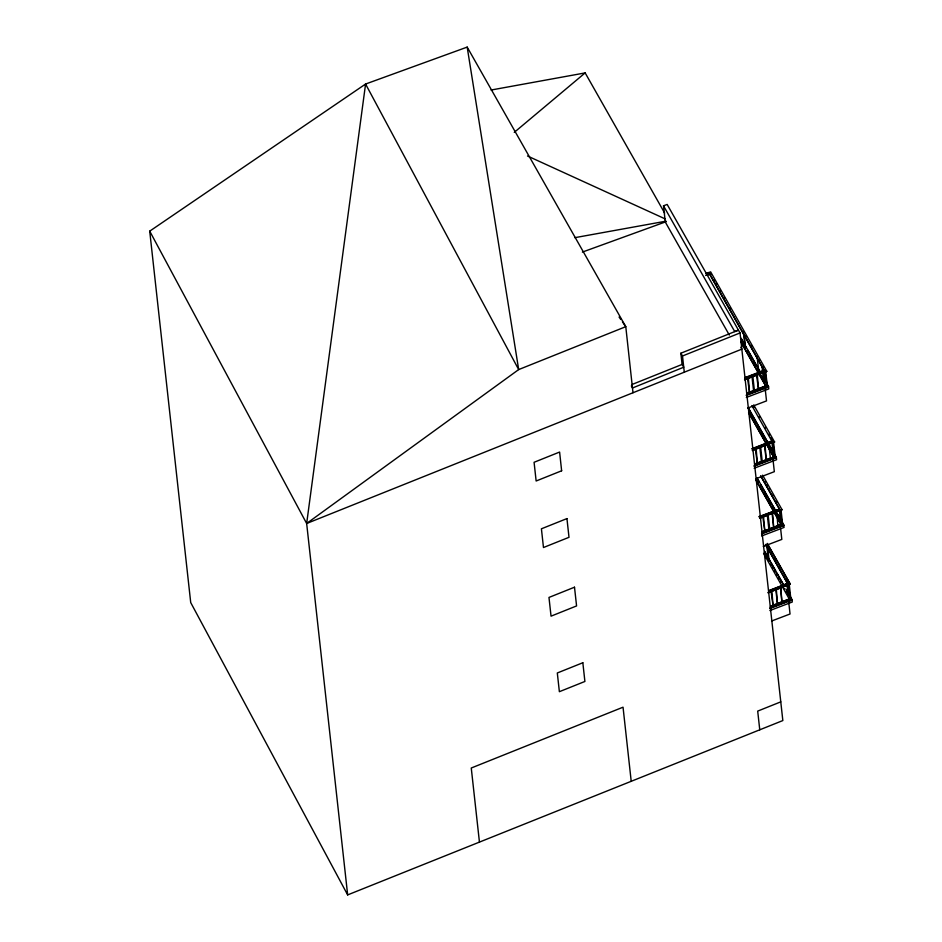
<?xml version="1.0" encoding="UTF-8"?>
<svg xmlns="http://www.w3.org/2000/svg" width="942" height="942" viewBox="0 0 942 942"><rect width="100%" height="100%" fill="white"/><g stroke="black" fill="none" stroke-linecap="round" stroke-linejoin="round"><path stroke-width="1.41" d="M748.313 377.612L749.608 393.261L747.477 377.777M753.671 391.425L754.471 391.189L753.671 391.425L751.952 376.07M754.471 391.271L752.788 375.905M757.274 374.198L758.569 389.847L756.438 374.363M762.62 388.01L763.432 387.857L762.643 387.763M756.12 448.392L757.427 464.041L755.296 448.557M761.454 462.133L762.29 461.969L761.454 462.133L759.77 446.849M762.29 462.051L760.606 446.685M765.081 444.977L766.282 460.638L764.433 444.86M765.94 460.426L766.764 460.261M762.773 516.287L764.904 531.759L763.456 515.945M764.457 531.571L765.293 531.406M770.45 458.577L771.239 458.636L770.438 458.754L768.884 444.824M768.955 529.934L769.767 529.698L768.955 529.934L767.247 514.579M769.767 529.769L768.083 514.414M772.558 512.707L773.759 528.356L772.004 512.542M773.417 528.156L774.242 527.991M778.681 526.401L777.892 526.413L776.703 510.8M777.032 511.07L776.232 511.235M778.681 526.437L777.927 526.295M771.839 590.705L773.135 606.342L771.003 590.87M776.314 588.997L777.503 604.646L775.761 588.832M777.174 604.446L777.998 604.281M780.788 587.29L781.99 602.939L780.459 587.078M781.648 602.739L782.484 602.574M729.32 335.069L665.288 222.029L663.509 205.827L667.16 204.438L740.047 332.938L782.837 720.559L347.657 894.9L306.656 523.481L365.578 84.038L467.185 47.1L625.782 326.674L632.989 392.743M743.285 332.043L745.357 347.857L744.404 336.376M744.922 347.574L745.558 347.374M747.83 351.39L747.465 351.919L747.583 351.295M749.149 354.875L749.808 355.205L749.255 354.745M751.08 358.407L751.422 358.772M753.2 361.575L753.624 362.128L753.2 361.54M754.942 365.249L755.661 365.414L755.06 365.025M757.509 368.51L756.921 368.828L757.509 368.475M751.327 414.551L750.668 414.398M758.922 372.325L759.535 372.09L758.828 372.137L757.144 356.888M761.006 375.846L761.03 375.187L761.101 375.834M762.996 366.897L764.798 382.64M753.459 418.354L752.74 418.354L753.364 418.154M763.397 379.084L762.031 366.414M756.956 425.772L757.662 425.937L757.074 425.56M764.115 371.219L765.351 382.428L764.668 382.476M766.741 386.314L767.306 385.843M758.981 429.422L759.57 429.105L758.981 429.399M765.116 372.267L767.177 386.42M760.83 432.602L761.548 432.696L760.877 432.425M763.467 436.193L762.773 435.946L763.467 436.17M756.862 479.031L756.214 478.701L756.767 479.195M764.692 439.443L765.328 439.266M769.532 434.58L768.931 434.203L769.167 434.78M760.936 486.084L760.218 486.072L760.842 485.872M768.684 446.037L769.296 446.343L768.672 446.52M763.126 489.899L762.502 490.134L763.102 490.382M772.44 453.09L773.123 453.008L772.617 453.42M765.139 493.667L764.433 493.49L765.163 493.584M766.458 497.152L766.835 496.658L766.717 497.246M774.559 457.094L775.278 457.023L773.488 441.574M770.862 503.57L770.285 503.923M770.945 503.923L770.238 503.723M772.228 507.02L772.64 506.914M774.23 510.376L774.783 510.835M776.055 513.896L776.773 514.096L776.043 513.979M768.448 560.655L769.167 560.667L768.448 560.655L766.764 545.371M778.539 517.182L778.08 517.641M780.529 521.15L779.411 509.728M780.635 521.008L779.929 520.926M773.041 567.802L772.84 568.379L773.288 567.896M782.59 524.353L781.931 524.553L782.461 524.894M782.672 524.411L781.931 524.588L782.472 524.953M775.313 571.664L774.654 571.347L775.207 571.794M776.538 574.914L777.256 574.914L776.632 575.15M778.999 578.647L778.587 578.094L779.01 578.682M780.777 581.438L781.024 582.05L780.459 581.567M782.437 585.382L782.955 585.477M784.286 588.585L785.004 588.679L784.286 588.668M788.866 595.591L787.642 584.299M791.009 599.242L790.173 599.218L788.489 583.969M749.173 392.991L749.997 392.896M761.737 372.573L760.936 372.726L761.607 372.325M758.133 389.576L758.958 389.482M756.991 463.77L757.815 463.676M780.788 587.361L779.964 587.455M772.699 606.071L773.523 605.989M763.397 379.061L762.879 378.637M764.68 382.158L765.257 382.181M766.788 385.902L767.377 385.914M764.751 439.255L765.41 439.443M773.111 453.361L771.628 439.219M774.595 456.682L775.089 457.2M764.928 553.814L764.668 553.166L764.645 553.814M782.072 524.411L780.412 510.776M779.434 566.637L778.822 566.707M788.854 595.568L788.619 595.167M765.045 445.13L764.245 445.142M786.217 600.784L786.947 600.914L786.299 600.713M714.625 280.963L714.483 280.398M742.92 343.559L743.415 344.077L742.991 343.512M759.735 360.456L759.111 360.386M765.563 371.101L765.693 370.63M774.654 456.599L772.781 441.657M768.495 500.049L768.837 500.649M766.941 557.193L766.706 556.581M773.276 568.379L773.041 567.767M786.334 591.764L786.57 592.377M790.833 598.935L790.35 599.406M514.261 132.375L585.135 72.911L491.065 90.032M757.085 374.48L756.461 374.433M772.381 512.99L771.722 512.872M776.22 589.209L775.501 589.233M467.185 47.1L518.677 369.582L365.578 84.038L149.719 231.155L306.656 523.481L518.677 369.582L625.782 326.674L622.427 321.858M765.505 371.16L766.812 371.336L744.557 379.461M748.878 410.9L749.126 411.524L749.055 410.853M755.213 422.063L755.46 422.723L755.296 422.04M770.603 449.911L771.192 449.593M769.167 488.768L768.566 488.557M768.837 500.673L768.495 500.072M771.263 565L771.003 564.352L770.98 565M790.362 598.877L790.891 599.253L789.196 583.887M561.668 470.776L536.139 480.997L534.079 462.287L559.607 452.054L561.632 470.788M632.471 387.998L683.751 367.203L682.09 364.436L680.854 353.226L738.387 330.171L734.725 331.56L663.509 205.827M684.292 372.184L682.503 355.982L740.047 332.938M632.129 384.454L682.09 364.436M306.656 523.481L741.837 349.141L740.777 347.28M780.777 701.861L757.698 711.104L759.758 729.814M706.182 273.557L710.633 271.849L766.812 371.336L744.604 379.803M706.217 273.898L708.808 272.556L764.986 372.031M705.652 275.453L709.597 273.945L764.162 370.288L745.134 377.542M707.006 275.288L709.632 274.287M745.169 377.883L762.832 371.148M746.853 393.144L765.881 385.89L747.018 393.438M746.288 395.051L768.495 386.585L762.737 376.423M746.323 395.393L768.531 386.927L762.773 376.765M746.335 397.465L768.754 388.916L768.495 386.585M748.007 407.968L766.517 400.903L765.245 389.387M751.586 448.839L771.969 441.068L752.988 448.663M752.375 450.241L774.595 441.774L752.411 450.582M754.672 463.923L773.735 457.011M756.179 463.7L769.685 458.554M754.095 465.831L776.314 457.365L748.242 407.804M754.13 466.172L776.349 457.706L748.278 408.133M754.153 468.245L776.573 459.708L776.314 457.365M755.825 478.748L774.336 471.683L773.064 460.167M759.064 516.569L779.481 509.139L760.818 476.181M759.099 516.911L778.127 509.657M759.853 517.97L782.072 509.504L759.888 518.312M762.149 531.653L781.165 524.4L762.302 531.936M761.572 533.561L783.791 525.094L777.315 513.649M761.607 533.902L783.826 525.436L777.35 513.991M761.631 535.974L784.05 527.426L783.791 525.094M763.303 546.466L781.813 539.413L780.541 527.885M768.66 590.634L787.677 583.381L768.696 590.975M768.083 592.553L790.303 584.075L767.271 543.404M768.13 592.895L790.303 584.075M770.379 606.224L789.408 598.971L771.887 606.012M769.814 608.143L792.022 599.677L786.264 589.504M769.849 608.485L792.057 600.019L786.299 589.845M769.861 610.557L792.281 602.009L792.022 599.677M771.533 621.049L790.044 613.996L788.772 602.468M582.38 252.091L666.206 221.641M751.339 414.586L750.621 414.668M766.741 496.634L766.717 497.282M574.82 237.678L666.053 221.158M720.194 290.631L720.171 291.278M765.422 427.327L765.387 427.939M771.133 437.559L771.015 438.171M758.44 482.645L758.463 481.998L758.345 482.622M772.864 495.669L772.899 495.045M786.558 592.341L786.77 591.764L786.264 592.177M766.882 443.176L767.188 442.622L766.729 443.07M774.112 510.646L774.83 510.564M773.535 441.822L774.63 442.116L753.718 404.919M781.012 509.551L782.107 509.834L762.631 475.18M527.508 155.995L664.958 218.803M765.587 370.642L767.353 386.055M764.727 481.798L765.399 481.633M619.071 317.042L620.754 319.456M680.854 353.226L682.503 355.982M631.34 385.914L632.447 387.751M710.339 273.569L710.68 274.169M716.144 283.825L716.485 284.425M741.142 338.284L760.583 372.608M741.189 338.625L746.217 347.527M747.665 350.071L759.9 371.678M740.753 341.522L766.706 387.621M741.507 343.123L766.046 386.455M585.159 72.911L664.64 213.033M751.869 405.578L772.805 442.811M748.56 412.302L774.524 458.401M748.607 412.643L773.865 457.235M760.783 475.84L780.282 510.54M757.156 478.065L775.867 511.117M757.91 479.678L759.358 482.222M760.795 484.765L775.184 510.187M756.037 480.02L782.001 526.131M756.085 480.361L781.342 524.965M767.306 543.746L790.338 584.417M766.14 545.347L788.513 585.123M765.469 544.429L787.724 583.722M764.668 551.376L784.109 585.688M764.704 551.718L769.744 560.62M771.192 563.151L775.501 570.781M776.95 573.325L783.426 584.758M769.084 560.455L767.777 548.067M763.562 553.343L790.232 600.713M347.657 894.9L190.72 602.586L149.719 231.155M788.16 595.485L786.476 580.225M781.118 510.694L782.649 524.553M631.211 781.307L623.039 707.195L471.259 768.013L479.443 842.113M710.15 273.639L710.845 273.887L710.186 273.557M715.955 283.86L716.65 284.119L715.955 283.86M723.692 297.566L724.398 297.813L723.692 297.566M729.497 307.798L730.203 308.046L729.497 307.798M745.522 336.106L746.217 336.353L745.558 336.023M751.327 346.326L752.022 346.585L751.327 346.326M753.341 406.885L754.036 407.132L753.376 406.803M759.134 417.106L759.841 417.365L759.134 417.106M766.611 484.836L767.318 485.083L766.611 484.836M776.314 502.062L777.009 502.31L776.314 502.062M769.049 549.186L769.744 549.445L769.084 549.115M774.854 559.418L775.549 559.666L774.854 559.418M566.943 518.583L541.414 528.803L543.475 547.526L569.003 537.305L566.943 518.583M574.502 587.207L548.974 597.44L551.046 616.162L576.575 605.93L574.502 587.207M582.839 662.744L557.311 672.977L559.371 691.699L584.9 681.466L582.839 662.744"/></g></svg>
